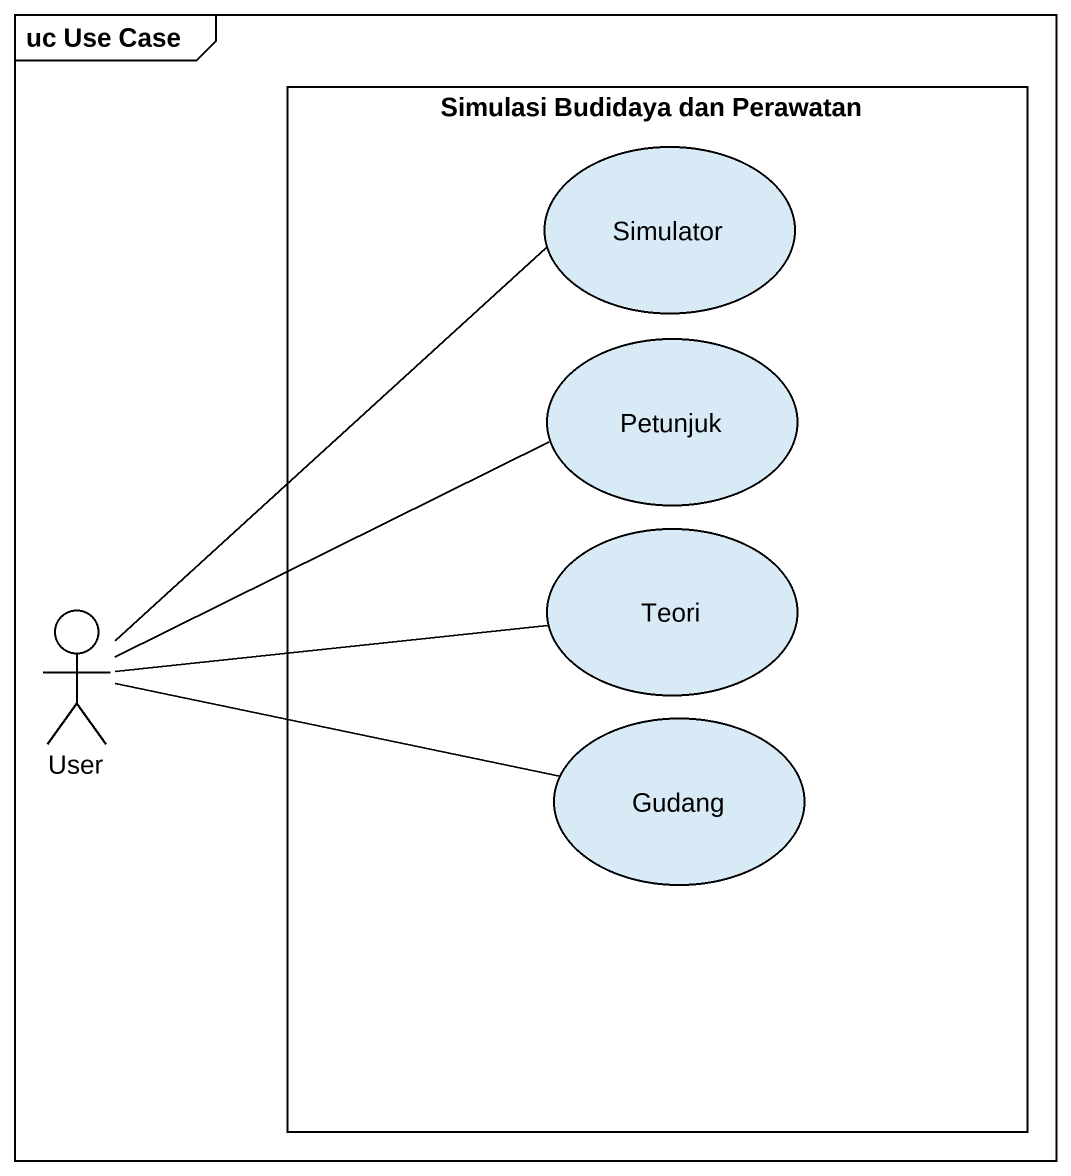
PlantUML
@startuml
mainframe uc Use Case
rectangle "Simulasi Budidaya dan Perawatan" as Simulasi_Budidaya_dan {
  usecase Simulator
  usecase Petunjuk
  usecase Teori
  usecase Gudang
}
actor User
User -up- Simulator
User -right- Petunjuk
User -right- Teori
Gudang -left- User
@enduml
